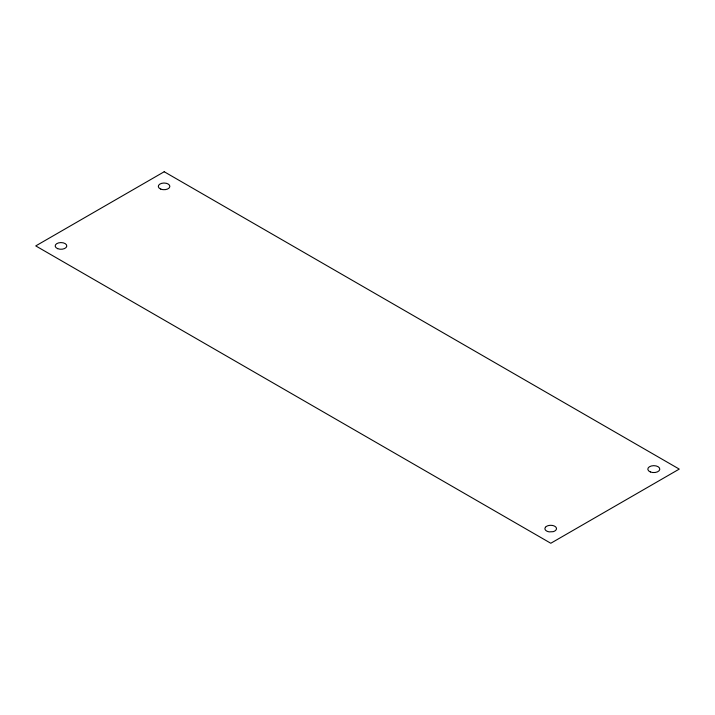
<?xml version="1.0" encoding="UTF-8"?>
<svg xmlns="http://www.w3.org/2000/svg" width="715" height="715" viewBox="0 0 715 715"><rect width="100%" height="100%" fill="white"/><g stroke="black" fill="none" stroke-linecap="round" stroke-linejoin="round"><path stroke-width="1.07" d="M545.447 527.232L544.919 528.358A5.792 3.343 0 0 0 549.2 531.871L553.142 531.674A5.792 3.343 0 0 0 556.288 527.777A5.809 3.352 0 0 0 552.195 525.418A5.792 3.343 0 0 0 545.456 527.232M164.209 171.743L35.75 245.906L550.791 543.257L679.25 469.094L164.209 171.743M57.674 248.668A5.8 3.343 0 0 0 66.772 246.21A5.8 3.343 0 0 0 58.55 242.886A5.8 3.343 0 0 0 57.674 248.668M650.373 471.954A5.997 3.459 0 0 0 659.784 469.415A5.997 3.459 0 0 0 651.276 465.983A5.997 3.459 0 0 0 650.373 471.954M160.759 189.109A5.783 3.343 0 0 0 169.839 186.66A5.783 3.343 0 0 0 161.626 183.344A5.783 3.343 0 0 0 160.759 189.109"/></g></svg>
